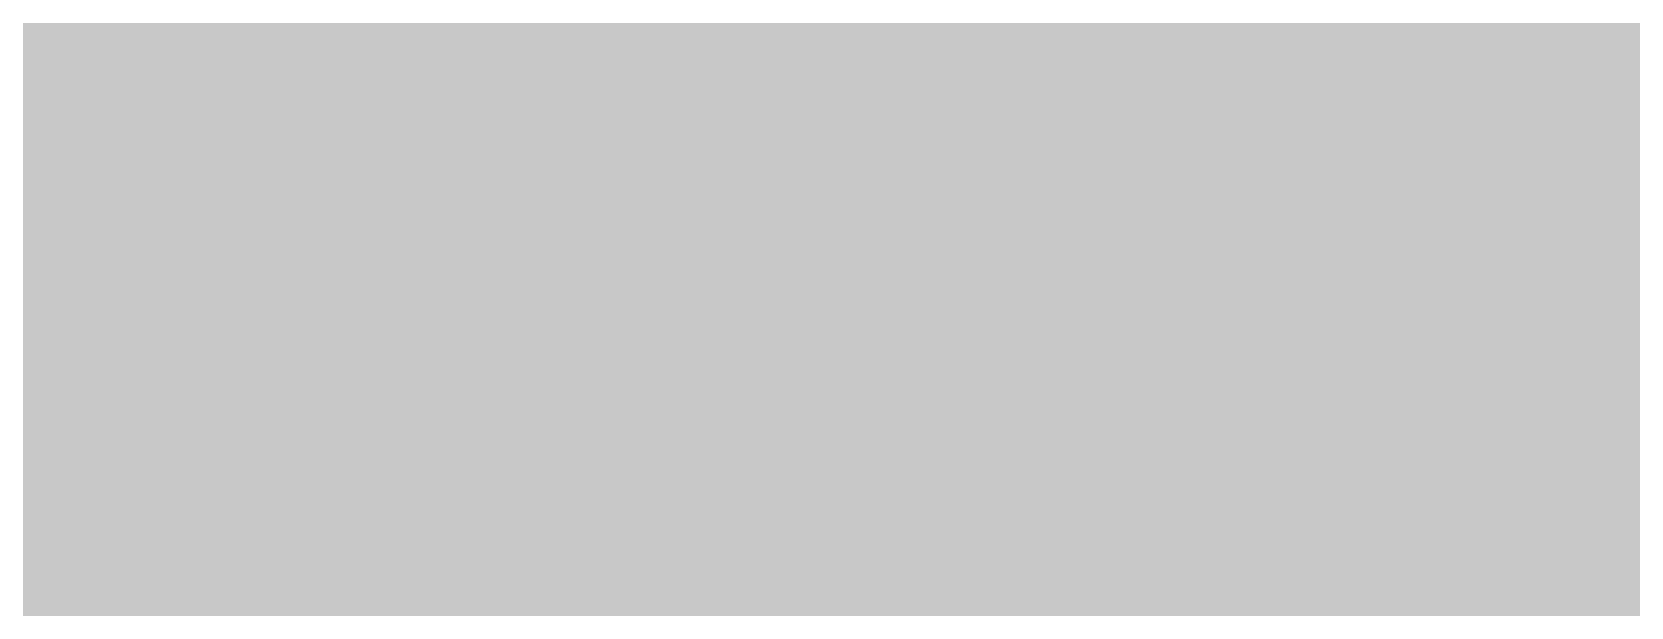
# Model space of a CAD drawing. Header units: inches. Extents: x 0 to 841, y 0 to 594.
# Drawn here: x 287.347 to 288.461, y 334.821 to 335.222 of the extents above; entities that cross this region are included whole.
import ezdxf

# ---------------------------------------------------------------- set-up
doc = ezdxf.new("R2010")
doc.units = ezdxf.units.IN
doc.layers.add('Sheet', color=255, linetype='Continuous')

msp = doc.modelspace()

# ---------------------------------------------------------------- linework, layer by layer
at = {"layer": 'Sheet'}
for points in [[(287.5161, 339.9981, 0.7493, 0.7493, 0), (287.5161, 334.9897, 0.7493, 0.7493, 0)], [(287.5161, 339.9981, 0.2997, 0.2997, 0), (287.5161, 334.9897, 0.2997, 0.2997, 0)], [(287.8417, 335.3827, 0.2997, 0.2997, 0), (287.853, 335.3715, 0.2997, 0.2997, 0), (287.8754, 335.349, 0.2997, 0.2997, 0), (287.8866, 335.3378, 0.2997, 0.2997, 0), (287.9091, 335.3153, 0.2997, 0.2997, 0), (287.9203, 335.2929, 0.2997, 0.2997, 0), (287.9316, 335.2816, 0.2997, 0.2997, 0), (287.954, 335.2592, 0.2997, 0.2997, 0), (287.9652, 335.2367, 0.2997, 0.2997, 0), (287.9765, 335.2143, 0.2997, 0.2997, 0), (287.9765, 335.1918, 0.2997, 0.2997, 0), (287.9877, 335.1694, 0.2997, 0.2997, 0), (287.9989, 335.1469, 0.2997, 0.2997, 0), (288.0102, 335.1132, 0.2997, 0.2997, 0), (288.0102, 335.0907, 0.2997, 0.2997, 0), (288.0102, 335.0683, 0.2997, 0.2997, 0), (288.0214, 335.0458, 0.2997, 0.2997, 0), (288.0214, 335.0121, 0.2997, 0.2997, 0), (288.0214, 334.9897, 0.2997, 0.2997, 0)], [(287.8417, 335.3827, 0.2997, 0.2997, 0), (287.853, 335.3715, 0.2997, 0.2997, 0), (287.8754, 335.349, 0.2997, 0.2997, 0), (287.8866, 335.3378, 0.2997, 0.2997, 0), (287.9091, 335.3153, 0.2997, 0.2997, 0), (287.9203, 335.2929, 0.2997, 0.2997, 0), (287.9316, 335.2816, 0.2997, 0.2997, 0), (287.954, 335.2592, 0.2997, 0.2997, 0), (287.9652, 335.2367, 0.2997, 0.2997, 0), (287.9765, 335.2143, 0.2997, 0.2997, 0), (287.9765, 335.1918, 0.2997, 0.2997, 0), (287.9877, 335.1694, 0.2997, 0.2997, 0), (287.9989, 335.1469, 0.2997, 0.2997, 0), (288.0102, 335.1132, 0.2997, 0.2997, 0), (288.0102, 335.0907, 0.2997, 0.2997, 0), (288.0102, 335.0683, 0.2997, 0.2997, 0), (288.0214, 335.0458, 0.2997, 0.2997, 0), (288.0214, 335.0121, 0.2997, 0.2997, 0), (288.0214, 334.9897, 0.2997, 0.2997, 0)], [(287.8417, 335.3827, 0.2997, 0.2997, 0), (287.853, 335.3715, 0.2997, 0.2997, 0), (287.8754, 335.349, 0.2997, 0.2997, 0), (287.8866, 335.3378, 0.2997, 0.2997, 0), (287.9091, 335.3153, 0.2997, 0.2997, 0), (287.9203, 335.2929, 0.2997, 0.2997, 0), (287.9316, 335.2816, 0.2997, 0.2997, 0), (287.954, 335.2592, 0.2997, 0.2997, 0), (287.9652, 335.2367, 0.2997, 0.2997, 0), (287.9765, 335.2143, 0.2997, 0.2997, 0), (287.9765, 335.1918, 0.2997, 0.2997, 0), (287.9877, 335.1694, 0.2997, 0.2997, 0), (287.9989, 335.1469, 0.2997, 0.2997, 0), (288.0102, 335.1132, 0.2997, 0.2997, 0), (288.0102, 335.0907, 0.2997, 0.2997, 0), (288.0102, 335.0683, 0.2997, 0.2997, 0), (288.0214, 335.0458, 0.2997, 0.2997, 0), (288.0214, 335.0121, 0.2997, 0.2997, 0), (288.0214, 334.9897, 0.2997, 0.2997, 0)], [(288.1674, 335.3827, 0.2997, 0.2997, 0), (288.1898, 335.3603, 0.2997, 0.2997, 0), (288.2011, 335.3266, 0.2997, 0.2997, 0), (288.2235, 335.2929, 0.2997, 0.2997, 0), (288.2347, 335.2592, 0.2997, 0.2997, 0), (288.246, 335.2143, 0.2997, 0.2997, 0), (288.2572, 335.1806, 0.2997, 0.2997, 0), (288.2684, 335.1469, 0.2997, 0.2997, 0), (288.2684, 335.102, 0.2997, 0.2997, 0), (288.2797, 335.0683, 0.2997, 0.2997, 0), (288.2797, 335.0346, 0.2997, 0.2997, 0), (288.2797, 334.9897, 0.2997, 0.2997, 0)], [(288.1674, 335.3827, 0.2997, 0.2997, 0), (288.1898, 335.3603, 0.2997, 0.2997, 0), (288.2011, 335.3266, 0.2997, 0.2997, 0), (288.2235, 335.2929, 0.2997, 0.2997, 0), (288.2347, 335.2592, 0.2997, 0.2997, 0), (288.246, 335.2143, 0.2997, 0.2997, 0), (288.2572, 335.1806, 0.2997, 0.2997, 0), (288.2684, 335.1469, 0.2997, 0.2997, 0), (288.2684, 335.102, 0.2997, 0.2997, 0), (288.2797, 335.0683, 0.2997, 0.2997, 0), (288.2797, 335.0346, 0.2997, 0.2997, 0), (288.2797, 334.9897, 0.2997, 0.2997, 0)], [(288.1674, 335.3827, 0.2997, 0.2997, 0), (288.1898, 335.3603, 0.2997, 0.2997, 0), (288.2011, 335.3266, 0.2997, 0.2997, 0), (288.2235, 335.2929, 0.2997, 0.2997, 0), (288.2347, 335.2592, 0.2997, 0.2997, 0), (288.246, 335.2143, 0.2997, 0.2997, 0), (288.2572, 335.1806, 0.2997, 0.2997, 0), (288.2684, 335.1469, 0.2997, 0.2997, 0), (288.2684, 335.102, 0.2997, 0.2997, 0), (288.2797, 335.0683, 0.2997, 0.2997, 0), (288.2797, 335.0346, 0.2997, 0.2997, 0), (288.2797, 334.9897, 0.2997, 0.2997, 0)], [(288.1674, 335.3827, 0.2997, 0.2997, 0), (288.1898, 335.3603, 0.2997, 0.2997, 0), (288.2011, 335.3266, 0.2997, 0.2997, 0), (288.2235, 335.2929, 0.2997, 0.2997, 0), (288.2347, 335.2592, 0.2997, 0.2997, 0), (288.246, 335.2143, 0.2997, 0.2997, 0), (288.2572, 335.1806, 0.2997, 0.2997, 0), (288.2684, 335.1469, 0.2997, 0.2997, 0), (288.2684, 335.102, 0.2997, 0.2997, 0), (288.2797, 335.0683, 0.2997, 0.2997, 0), (288.2797, 335.0346, 0.2997, 0.2997, 0), (288.2797, 334.9897, 0.2997, 0.2997, 0)], [(265.0134, 334.9897, 0.7493, 0.7493, 0), (270.0102, 334.9897, 0.7493, 0.7493, 0), (287.5161, 334.9897, 0.7493, 0.7493, 0)], [(350.0049, 334.9897, 0.7493, 0.7493, 0), (287.5161, 334.9897, 0.7493, 0.7493, 0)], [(288.2235, 335.2929, 0.0991, 0.0991, 0), (288.2347, 335.2592, 0.0991, 0.0991, 0), (288.246, 335.2143, 0.0991, 0.0991, 0), (288.2572, 335.1806, 0.0991, 0.0991, 0), (288.2684, 335.1469, 0.0991, 0.0991, 0), (288.2684, 335.102, 0.0991, 0.0991, 0), (288.2797, 335.0683, 0.0991, 0.0991, 0), (288.2797, 335.0346, 0.0991, 0.0991, 0), (288.2797, 334.9897, 0.0991, 0.0991, 0)], [(288.2235, 335.2929, 0.0991, 0.0991, 0), (288.2347, 335.2592, 0.0991, 0.0991, 0), (288.246, 335.2143, 0.0991, 0.0991, 0), (288.2572, 335.1806, 0.0991, 0.0991, 0), (288.2684, 335.1469, 0.0991, 0.0991, 0), (288.2684, 335.102, 0.0991, 0.0991, 0), (288.2797, 335.0683, 0.0991, 0.0991, 0), (288.2797, 335.0346, 0.0991, 0.0991, 0), (288.2797, 334.9897, 0.0991, 0.0991, 0)], [(288.2235, 335.2929, 0.0991, 0.0991, 0), (288.2347, 335.2592, 0.0991, 0.0991, 0), (288.246, 335.2143, 0.0991, 0.0991, 0), (288.2572, 335.1806, 0.0991, 0.0991, 0), (288.2684, 335.1469, 0.0991, 0.0991, 0), (288.2684, 335.102, 0.0991, 0.0991, 0), (288.2797, 335.0683, 0.0991, 0.0991, 0), (288.2797, 335.0346, 0.0991, 0.0991, 0), (288.2797, 334.9897, 0.0991, 0.0991, 0)], [(288.2235, 335.2929, 0.0991, 0.0991, 0), (288.2347, 335.2592, 0.0991, 0.0991, 0), (288.246, 335.2143, 0.0991, 0.0991, 0), (288.2572, 335.1806, 0.0991, 0.0991, 0), (288.2684, 335.1469, 0.0991, 0.0991, 0), (288.2684, 335.102, 0.0991, 0.0991, 0), (288.2797, 335.0683, 0.0991, 0.0991, 0), (288.2797, 335.0346, 0.0991, 0.0991, 0), (288.2797, 334.9897, 0.0991, 0.0991, 0)], [(287.9316, 335.2816, 0.0991, 0.0991, 0), (287.954, 335.2592, 0.0991, 0.0991, 0), (287.9652, 335.2367, 0.0991, 0.0991, 0), (287.9765, 335.2143, 0.0991, 0.0991, 0), (287.9765, 335.1918, 0.0991, 0.0991, 0), (287.9877, 335.1694, 0.0991, 0.0991, 0), (287.9989, 335.1469, 0.0991, 0.0991, 0), (288.0102, 335.1132, 0.0991, 0.0991, 0), (288.0102, 335.0907, 0.0991, 0.0991, 0), (288.0102, 335.0683, 0.0991, 0.0991, 0), (288.0214, 335.0458, 0.0991, 0.0991, 0), (288.0214, 335.0121, 0.0991, 0.0991, 0), (288.0214, 334.9897, 0.0991, 0.0991, 0)], [(287.9316, 335.2816, 0.0991, 0.0991, 0), (287.954, 335.2592, 0.0991, 0.0991, 0), (287.9652, 335.2367, 0.0991, 0.0991, 0), (287.9765, 335.2143, 0.0991, 0.0991, 0), (287.9765, 335.1918, 0.0991, 0.0991, 0), (287.9877, 335.1694, 0.0991, 0.0991, 0), (287.9989, 335.1469, 0.0991, 0.0991, 0), (288.0102, 335.1132, 0.0991, 0.0991, 0), (288.0102, 335.0907, 0.0991, 0.0991, 0), (288.0102, 335.0683, 0.0991, 0.0991, 0), (288.0214, 335.0458, 0.0991, 0.0991, 0), (288.0214, 335.0121, 0.0991, 0.0991, 0), (288.0214, 334.9897, 0.0991, 0.0991, 0)], [(287.9316, 335.2816, 0.0991, 0.0991, 0), (287.954, 335.2592, 0.0991, 0.0991, 0), (287.9652, 335.2367, 0.0991, 0.0991, 0), (287.9765, 335.2143, 0.0991, 0.0991, 0), (287.9765, 335.1918, 0.0991, 0.0991, 0), (287.9877, 335.1694, 0.0991, 0.0991, 0), (287.9989, 335.1469, 0.0991, 0.0991, 0), (288.0102, 335.1132, 0.0991, 0.0991, 0), (288.0102, 335.0907, 0.0991, 0.0991, 0), (288.0102, 335.0683, 0.0991, 0.0991, 0), (288.0214, 335.0458, 0.0991, 0.0991, 0), (288.0214, 335.0121, 0.0991, 0.0991, 0), (288.0214, 334.9897, 0.0991, 0.0991, 0)], [(288.0214, 334.9897, 0.2997, 0.2997, 0), (288.0214, 334.9672, 0.2997, 0.2997, 0), (288.0214, 334.9335, 0.2997, 0.2997, 0), (288.0102, 334.9111, 0.2997, 0.2997, 0), (288.0102, 334.8886, 0.2997, 0.2997, 0), (288.0102, 334.8662, 0.2997, 0.2997, 0), (287.9989, 334.8437, 0.2997, 0.2997, 0), (287.9877, 334.81, 0.2997, 0.2997, 0), (287.9765, 334.7875, 0.2997, 0.2997, 0), (287.9765, 334.7651, 0.2997, 0.2997, 0), (287.9652, 334.7426, 0.2997, 0.2997, 0), (287.954, 334.7314, 0.2997, 0.2997, 0), (287.9316, 334.7089, 0.2997, 0.2997, 0), (287.9203, 334.6865, 0.2997, 0.2997, 0), (287.9091, 334.664, 0.2997, 0.2997, 0)], [(288.0214, 334.9897, 0.2997, 0.2997, 0), (288.0214, 334.9672, 0.2997, 0.2997, 0), (288.0214, 334.9335, 0.2997, 0.2997, 0), (288.0102, 334.9111, 0.2997, 0.2997, 0), (288.0102, 334.8886, 0.2997, 0.2997, 0), (288.0102, 334.8662, 0.2997, 0.2997, 0), (287.9989, 334.8437, 0.2997, 0.2997, 0), (287.9877, 334.81, 0.2997, 0.2997, 0), (287.9765, 334.7875, 0.2997, 0.2997, 0), (287.9765, 334.7651, 0.2997, 0.2997, 0), (287.9652, 334.7426, 0.2997, 0.2997, 0), (287.954, 334.7314, 0.2997, 0.2997, 0), (287.9316, 334.7089, 0.2997, 0.2997, 0), (287.9203, 334.6865, 0.2997, 0.2997, 0), (287.9091, 334.664, 0.2997, 0.2997, 0)], [(288.0214, 334.9897, 0.2997, 0.2997, 0), (288.0214, 334.9672, 0.2997, 0.2997, 0), (288.0214, 334.9335, 0.2997, 0.2997, 0), (288.0102, 334.9111, 0.2997, 0.2997, 0), (288.0102, 334.8886, 0.2997, 0.2997, 0), (288.0102, 334.8662, 0.2997, 0.2997, 0), (287.9989, 334.8437, 0.2997, 0.2997, 0), (287.9877, 334.81, 0.2997, 0.2997, 0), (287.9765, 334.7875, 0.2997, 0.2997, 0), (287.9765, 334.7651, 0.2997, 0.2997, 0), (287.9652, 334.7426, 0.2997, 0.2997, 0), (287.954, 334.7314, 0.2997, 0.2997, 0), (287.9316, 334.7089, 0.2997, 0.2997, 0), (287.9203, 334.6865, 0.2997, 0.2997, 0), (287.9091, 334.664, 0.2997, 0.2997, 0)], [(288.0214, 334.9897, 0.2997, 0.2997, 0), (288.0214, 334.9897, 0.2997, 0.2997, 0), (288.0214, 334.9897, 0.2997, 0.2997, 0), (288.0214, 334.9897, 0.2997, 0.2997, 0), (288.0214, 334.9897, 0.2997, 0.2997, 0), (288.0214, 334.9897, 0.2997, 0.2997, 0), (288.0214, 334.9897, 0.2997, 0.2997, 0), (288.0214, 334.9897, 0.2997, 0.2997, 0), (288.0214, 334.9897, 0.2997, 0.2997, 0), (288.0214, 334.9897, 0.2997, 0.2997, 0), (288.0214, 334.9897, 0.2997, 0.2997, 0), (288.0214, 334.9897, 0.2997, 0.2997, 0), (288.0214, 334.9897, 0.2997, 0.2997, 0), (288.0214, 334.9897, 0.2997, 0.2997, 0), (288.0214, 334.9897, 0.2997, 0.2997, 0), (288.0214, 334.9897, 0.2997, 0.2997, 0), (288.0214, 334.9897, 0.2997, 0.2997, 0), (288.0214, 334.9897, 0.2997, 0.2997, 0), (288.0214, 334.9897, 0.2997, 0.2997, 0), (288.0214, 334.9897, 0.2997, 0.2997, 0), (288.0214, 334.9897, 0.2997, 0.2997, 0), (288.0214, 334.9897, 0.2997, 0.2997, 0), (288.0214, 334.9897, 0.2997, 0.2997, 0), (288.0214, 334.9897, 0.2997, 0.2997, 0), (288.0214, 334.9897, 0.2997, 0.2997, 0), (288.0214, 334.9897, 0.2997, 0.2997, 0), (288.0214, 334.9897, 0.2997, 0.2997, 0), (288.0214, 334.9897, 0.2997, 0.2997, 0), (288.0214, 334.9897, 0.2997, 0.2997, 0), (288.0214, 334.9897, 0.2997, 0.2997, 0), (288.0214, 334.9897, 0.2997, 0.2997, 0), (288.0214, 334.9897, 0.2997, 0.2997, 0), (288.0214, 334.9897, 0.2997, 0.2997, 0)], [(288.0214, 334.9897, 0.2997, 0.2997, 0), (288.0214, 334.9897, 0.2997, 0.2997, 0)], [(288.0214, 334.9897, 0.2997, 0.2997, 0), (288.0214, 334.9897, 0.2997, 0.2997, 0), (288.0214, 334.9897, 0.2997, 0.2997, 0), (288.0214, 334.9897, 0.2997, 0.2997, 0), (288.0214, 334.9897, 0.2997, 0.2997, 0), (288.0214, 334.9897, 0.2997, 0.2997, 0), (288.0214, 334.9897, 0.2997, 0.2997, 0), (288.0214, 334.9897, 0.2997, 0.2997, 0), (288.0214, 334.9897, 0.2997, 0.2997, 0), (288.0214, 334.9897, 0.2997, 0.2997, 0), (288.0214, 334.9897, 0.2997, 0.2997, 0), (288.0214, 334.9897, 0.2997, 0.2997, 0), (288.0214, 334.9897, 0.2997, 0.2997, 0), (288.0214, 334.9897, 0.2997, 0.2997, 0), (288.0214, 334.9897, 0.2997, 0.2997, 0), (288.0214, 334.9897, 0.2997, 0.2997, 0), (288.0214, 334.9897, 0.2997, 0.2997, 0), (288.0214, 334.9897, 0.2997, 0.2997, 0), (288.0214, 334.9897, 0.2997, 0.2997, 0), (288.0214, 334.9897, 0.2997, 0.2997, 0), (288.0214, 334.9897, 0.2997, 0.2997, 0), (288.0214, 334.9897, 0.2997, 0.2997, 0), (288.0214, 334.9897, 0.2997, 0.2997, 0), (288.0214, 334.9897, 0.2997, 0.2997, 0), (288.0214, 334.9897, 0.2997, 0.2997, 0), (288.0214, 334.9897, 0.2997, 0.2997, 0), (288.0214, 334.9897, 0.2997, 0.2997, 0), (288.0214, 334.9897, 0.2997, 0.2997, 0), (288.0214, 334.9897, 0.2997, 0.2997, 0), (288.0214, 334.9897, 0.2997, 0.2997, 0), (288.0214, 334.9897, 0.2997, 0.2997, 0), (288.0214, 334.9897, 0.2997, 0.2997, 0), (288.0214, 334.9897, 0.2997, 0.2997, 0)], [(288.0214, 334.9897, 0.2997, 0.2997, 0), (288.0214, 334.9897, 0.2997, 0.2997, 0)], [(288.0214, 334.9897, 0.2997, 0.2997, 0), (288.0214, 334.9897, 0.2997, 0.2997, 0), (288.0214, 334.9897, 0.2997, 0.2997, 0), (288.0214, 334.9897, 0.2997, 0.2997, 0), (288.0214, 334.9897, 0.2997, 0.2997, 0), (288.0214, 334.9897, 0.2997, 0.2997, 0), (288.0214, 334.9897, 0.2997, 0.2997, 0), (288.0214, 334.9897, 0.2997, 0.2997, 0), (288.0214, 334.9897, 0.2997, 0.2997, 0), (288.0214, 334.9897, 0.2997, 0.2997, 0), (288.0214, 334.9897, 0.2997, 0.2997, 0), (288.0214, 334.9897, 0.2997, 0.2997, 0), (288.0214, 334.9897, 0.2997, 0.2997, 0), (288.0214, 334.9897, 0.2997, 0.2997, 0), (288.0214, 334.9897, 0.2997, 0.2997, 0), (288.0214, 334.9897, 0.2997, 0.2997, 0), (288.0214, 334.9897, 0.2997, 0.2997, 0), (288.0214, 334.9897, 0.2997, 0.2997, 0), (288.0214, 334.9897, 0.2997, 0.2997, 0), (288.0214, 334.9897, 0.2997, 0.2997, 0), (288.0214, 334.9897, 0.2997, 0.2997, 0), (288.0214, 334.9897, 0.2997, 0.2997, 0), (288.0214, 334.9897, 0.2997, 0.2997, 0), (288.0214, 334.9897, 0.2997, 0.2997, 0), (288.0214, 334.9897, 0.2997, 0.2997, 0), (288.0214, 334.9897, 0.2997, 0.2997, 0), (288.0214, 334.9897, 0.2997, 0.2997, 0), (288.0214, 334.9897, 0.2997, 0.2997, 0), (288.0214, 334.9897, 0.2997, 0.2997, 0), (288.0214, 334.9897, 0.2997, 0.2997, 0), (288.0214, 334.9897, 0.2997, 0.2997, 0), (288.0214, 334.9897, 0.2997, 0.2997, 0), (288.0214, 334.9897, 0.2997, 0.2997, 0)], [(288.0214, 334.9897, 0.2997, 0.2997, 0), (288.0214, 334.9897, 0.2997, 0.2997, 0)], [(288.2797, 334.9897, 0.2997, 0.2997, 0), (288.2797, 334.956, 0.2997, 0.2997, 0), (288.2797, 334.9111, 0.2997, 0.2997, 0), (288.2684, 334.8774, 0.2997, 0.2997, 0), (288.2684, 334.8325, 0.2997, 0.2997, 0), (288.2572, 334.7988, 0.2997, 0.2997, 0), (288.246, 334.7651, 0.2997, 0.2997, 0), (288.2347, 334.7314, 0.2997, 0.2997, 0), (288.2235, 334.6977, 0.2997, 0.2997, 0), (288.2011, 334.664, 0.2997, 0.2997, 0)], [(288.2797, 334.9897, 0.2997, 0.2997, 0), (288.2797, 334.956, 0.2997, 0.2997, 0), (288.2797, 334.9111, 0.2997, 0.2997, 0), (288.2684, 334.8774, 0.2997, 0.2997, 0), (288.2684, 334.8325, 0.2997, 0.2997, 0), (288.2572, 334.7988, 0.2997, 0.2997, 0), (288.246, 334.7651, 0.2997, 0.2997, 0), (288.2347, 334.7314, 0.2997, 0.2997, 0), (288.2235, 334.6977, 0.2997, 0.2997, 0), (288.2011, 334.664, 0.2997, 0.2997, 0)], [(288.2797, 334.9897, 0.2997, 0.2997, 0), (288.2797, 334.956, 0.2997, 0.2997, 0), (288.2797, 334.9111, 0.2997, 0.2997, 0), (288.2684, 334.8774, 0.2997, 0.2997, 0), (288.2684, 334.8325, 0.2997, 0.2997, 0), (288.2572, 334.7988, 0.2997, 0.2997, 0), (288.246, 334.7651, 0.2997, 0.2997, 0), (288.2347, 334.7314, 0.2997, 0.2997, 0), (288.2235, 334.6977, 0.2997, 0.2997, 0), (288.2011, 334.664, 0.2997, 0.2997, 0)], [(288.2797, 334.9897, 0.2997, 0.2997, 0), (288.2797, 334.956, 0.2997, 0.2997, 0), (288.2797, 334.9111, 0.2997, 0.2997, 0), (288.2684, 334.8774, 0.2997, 0.2997, 0), (288.2684, 334.8325, 0.2997, 0.2997, 0), (288.2572, 334.7988, 0.2997, 0.2997, 0), (288.246, 334.7651, 0.2997, 0.2997, 0), (288.2347, 334.7314, 0.2997, 0.2997, 0), (288.2235, 334.6977, 0.2997, 0.2997, 0), (288.2011, 334.664, 0.2997, 0.2997, 0)], [(288.2797, 334.9897, 0.2997, 0.2997, 0), (288.2797, 334.9897, 0.2997, 0.2997, 0), (288.2797, 334.9897, 0.2997, 0.2997, 0), (288.2797, 334.9897, 0.2997, 0.2997, 0), (288.2797, 334.9897, 0.2997, 0.2997, 0), (288.2797, 334.9897, 0.2997, 0.2997, 0), (288.2797, 334.9897, 0.2997, 0.2997, 0), (288.2797, 334.9897, 0.2997, 0.2997, 0), (288.2797, 334.9897, 0.2997, 0.2997, 0), (288.2797, 334.9897, 0.2997, 0.2997, 0), (288.2797, 334.9897, 0.2997, 0.2997, 0), (288.2797, 334.9897, 0.2997, 0.2997, 0), (288.2797, 334.9897, 0.2997, 0.2997, 0), (288.2797, 334.9897, 0.2997, 0.2997, 0), (288.2797, 334.9897, 0.2997, 0.2997, 0), (288.2797, 334.9897, 0.2997, 0.2997, 0), (288.2797, 334.9897, 0.2997, 0.2997, 0), (288.2797, 334.9897, 0.2997, 0.2997, 0), (288.2797, 334.9897, 0.2997, 0.2997, 0), (288.2797, 334.9897, 0.2997, 0.2997, 0), (288.2797, 334.9897, 0.2997, 0.2997, 0), (288.2797, 334.9897, 0.2997, 0.2997, 0), (288.2797, 334.9897, 0.2997, 0.2997, 0), (288.2797, 334.9897, 0.2997, 0.2997, 0), (288.2797, 334.9897, 0.2997, 0.2997, 0), (288.2797, 334.9897, 0.2997, 0.2997, 0), (288.2797, 334.9897, 0.2997, 0.2997, 0), (288.2797, 334.9897, 0.2997, 0.2997, 0), (288.2797, 334.9897, 0.2997, 0.2997, 0), (288.2797, 334.9897, 0.2997, 0.2997, 0), (288.2797, 334.9897, 0.2997, 0.2997, 0), (288.2797, 334.9897, 0.2997, 0.2997, 0), (288.2797, 334.9897, 0.2997, 0.2997, 0)], [(288.2797, 334.9897, 0.2997, 0.2997, 0), (288.2797, 334.9897, 0.2997, 0.2997, 0)], [(288.2797, 334.9897, 0.2997, 0.2997, 0), (288.2797, 334.9897, 0.2997, 0.2997, 0), (288.2797, 334.9897, 0.2997, 0.2997, 0), (288.2797, 334.9897, 0.2997, 0.2997, 0), (288.2797, 334.9897, 0.2997, 0.2997, 0), (288.2797, 334.9897, 0.2997, 0.2997, 0), (288.2797, 334.9897, 0.2997, 0.2997, 0), (288.2797, 334.9897, 0.2997, 0.2997, 0), (288.2797, 334.9897, 0.2997, 0.2997, 0), (288.2797, 334.9897, 0.2997, 0.2997, 0), (288.2797, 334.9897, 0.2997, 0.2997, 0), (288.2797, 334.9897, 0.2997, 0.2997, 0), (288.2797, 334.9897, 0.2997, 0.2997, 0), (288.2797, 334.9897, 0.2997, 0.2997, 0), (288.2797, 334.9897, 0.2997, 0.2997, 0), (288.2797, 334.9897, 0.2997, 0.2997, 0), (288.2797, 334.9897, 0.2997, 0.2997, 0), (288.2797, 334.9897, 0.2997, 0.2997, 0), (288.2797, 334.9897, 0.2997, 0.2997, 0), (288.2797, 334.9897, 0.2997, 0.2997, 0), (288.2797, 334.9897, 0.2997, 0.2997, 0), (288.2797, 334.9897, 0.2997, 0.2997, 0), (288.2797, 334.9897, 0.2997, 0.2997, 0), (288.2797, 334.9897, 0.2997, 0.2997, 0), (288.2797, 334.9897, 0.2997, 0.2997, 0), (288.2797, 334.9897, 0.2997, 0.2997, 0), (288.2797, 334.9897, 0.2997, 0.2997, 0), (288.2797, 334.9897, 0.2997, 0.2997, 0), (288.2797, 334.9897, 0.2997, 0.2997, 0), (288.2797, 334.9897, 0.2997, 0.2997, 0), (288.2797, 334.9897, 0.2997, 0.2997, 0), (288.2797, 334.9897, 0.2997, 0.2997, 0), (288.2797, 334.9897, 0.2997, 0.2997, 0)], [(288.2797, 334.9897, 0.2997, 0.2997, 0), (288.2797, 334.9897, 0.2997, 0.2997, 0)], [(288.2797, 334.9897, 0.2997, 0.2997, 0), (288.2797, 334.9897, 0.2997, 0.2997, 0), (288.2797, 334.9897, 0.2997, 0.2997, 0), (288.2797, 334.9897, 0.2997, 0.2997, 0), (288.2797, 334.9897, 0.2997, 0.2997, 0), (288.2797, 334.9897, 0.2997, 0.2997, 0), (288.2797, 334.9897, 0.2997, 0.2997, 0), (288.2797, 334.9897, 0.2997, 0.2997, 0), (288.2797, 334.9897, 0.2997, 0.2997, 0), (288.2797, 334.9897, 0.2997, 0.2997, 0), (288.2797, 334.9897, 0.2997, 0.2997, 0), (288.2797, 334.9897, 0.2997, 0.2997, 0), (288.2797, 334.9897, 0.2997, 0.2997, 0), (288.2797, 334.9897, 0.2997, 0.2997, 0), (288.2797, 334.9897, 0.2997, 0.2997, 0), (288.2797, 334.9897, 0.2997, 0.2997, 0), (288.2797, 334.9897, 0.2997, 0.2997, 0), (288.2797, 334.9897, 0.2997, 0.2997, 0), (288.2797, 334.9897, 0.2997, 0.2997, 0), (288.2797, 334.9897, 0.2997, 0.2997, 0), (288.2797, 334.9897, 0.2997, 0.2997, 0), (288.2797, 334.9897, 0.2997, 0.2997, 0), (288.2797, 334.9897, 0.2997, 0.2997, 0), (288.2797, 334.9897, 0.2997, 0.2997, 0), (288.2797, 334.9897, 0.2997, 0.2997, 0), (288.2797, 334.9897, 0.2997, 0.2997, 0), (288.2797, 334.9897, 0.2997, 0.2997, 0), (288.2797, 334.9897, 0.2997, 0.2997, 0), (288.2797, 334.9897, 0.2997, 0.2997, 0), (288.2797, 334.9897, 0.2997, 0.2997, 0), (288.2797, 334.9897, 0.2997, 0.2997, 0), (288.2797, 334.9897, 0.2997, 0.2997, 0), (288.2797, 334.9897, 0.2997, 0.2997, 0)], [(288.2797, 334.9897, 0.2997, 0.2997, 0), (288.2797, 334.9897, 0.2997, 0.2997, 0)], [(288.2797, 334.9897, 0.2997, 0.2997, 0), (288.2797, 334.9897, 0.2997, 0.2997, 0), (288.2797, 334.9897, 0.2997, 0.2997, 0), (288.2797, 334.9897, 0.2997, 0.2997, 0), (288.2797, 334.9897, 0.2997, 0.2997, 0), (288.2797, 334.9897, 0.2997, 0.2997, 0), (288.2797, 334.9897, 0.2997, 0.2997, 0), (288.2797, 334.9897, 0.2997, 0.2997, 0), (288.2797, 334.9897, 0.2997, 0.2997, 0), (288.2797, 334.9897, 0.2997, 0.2997, 0), (288.2797, 334.9897, 0.2997, 0.2997, 0), (288.2797, 334.9897, 0.2997, 0.2997, 0), (288.2797, 334.9897, 0.2997, 0.2997, 0), (288.2797, 334.9897, 0.2997, 0.2997, 0), (288.2797, 334.9897, 0.2997, 0.2997, 0), (288.2797, 334.9897, 0.2997, 0.2997, 0), (288.2797, 334.9897, 0.2997, 0.2997, 0), (288.2797, 334.9897, 0.2997, 0.2997, 0), (288.2797, 334.9897, 0.2997, 0.2997, 0), (288.2797, 334.9897, 0.2997, 0.2997, 0), (288.2797, 334.9897, 0.2997, 0.2997, 0), (288.2797, 334.9897, 0.2997, 0.2997, 0), (288.2797, 334.9897, 0.2997, 0.2997, 0), (288.2797, 334.9897, 0.2997, 0.2997, 0), (288.2797, 334.9897, 0.2997, 0.2997, 0), (288.2797, 334.9897, 0.2997, 0.2997, 0), (288.2797, 334.9897, 0.2997, 0.2997, 0), (288.2797, 334.9897, 0.2997, 0.2997, 0), (288.2797, 334.9897, 0.2997, 0.2997, 0), (288.2797, 334.9897, 0.2997, 0.2997, 0), (288.2797, 334.9897, 0.2997, 0.2997, 0), (288.2797, 334.9897, 0.2997, 0.2997, 0), (288.2797, 334.9897, 0.2997, 0.2997, 0)], [(288.2797, 334.9897, 0.2997, 0.2997, 0), (288.2797, 334.9897, 0.2997, 0.2997, 0)], [(288.0214, 334.9897, 0.0991, 0.0991, 0), (288.0214, 334.9672, 0.0991, 0.0991, 0), (288.0214, 334.9335, 0.0991, 0.0991, 0), (288.0102, 334.9111, 0.0991, 0.0991, 0), (288.0102, 334.8886, 0.0991, 0.0991, 0), (288.0102, 334.8662, 0.0991, 0.0991, 0), (287.9989, 334.8437, 0.0991, 0.0991, 0), (287.9877, 334.81, 0.0991, 0.0991, 0), (287.9765, 334.7875, 0.0991, 0.0991, 0), (287.9765, 334.7651, 0.0991, 0.0991, 0)], [(288.0214, 334.9897, 0.0991, 0.0991, 0), (288.0214, 334.9672, 0.0991, 0.0991, 0), (288.0214, 334.9335, 0.0991, 0.0991, 0), (288.0102, 334.9111, 0.0991, 0.0991, 0), (288.0102, 334.8886, 0.0991, 0.0991, 0), (288.0102, 334.8662, 0.0991, 0.0991, 0), (287.9989, 334.8437, 0.0991, 0.0991, 0), (287.9877, 334.81, 0.0991, 0.0991, 0), (287.9765, 334.7875, 0.0991, 0.0991, 0), (287.9765, 334.7651, 0.0991, 0.0991, 0)], [(288.0214, 334.9897, 0.0991, 0.0991, 0), (288.0214, 334.9672, 0.0991, 0.0991, 0), (288.0214, 334.9335, 0.0991, 0.0991, 0), (288.0102, 334.9111, 0.0991, 0.0991, 0), (288.0102, 334.8886, 0.0991, 0.0991, 0), (288.0102, 334.8662, 0.0991, 0.0991, 0), (287.9989, 334.8437, 0.0991, 0.0991, 0), (287.9877, 334.81, 0.0991, 0.0991, 0), (287.9765, 334.7875, 0.0991, 0.0991, 0), (287.9765, 334.7651, 0.0991, 0.0991, 0)], [(288.0214, 334.9897, 0.0991, 0.0991, 0), (288.0214, 334.9897, 0.0991, 0.0991, 0), (288.0214, 334.9897, 0.0991, 0.0991, 0), (288.0214, 334.9897, 0.0991, 0.0991, 0), (288.0214, 334.9897, 0.0991, 0.0991, 0), (288.0214, 334.9897, 0.0991, 0.0991, 0), (288.0214, 334.9897, 0.0991, 0.0991, 0), (288.0214, 334.9897, 0.0991, 0.0991, 0), (288.0214, 334.9897, 0.0991, 0.0991, 0), (288.0214, 334.9897, 0.0991, 0.0991, 0), (288.0214, 334.9897, 0.0991, 0.0991, 0), (288.0214, 334.9897, 0.0991, 0.0991, 0), (288.0214, 334.9897, 0.0991, 0.0991, 0), (288.0214, 334.9897, 0.0991, 0.0991, 0), (288.0214, 334.9897, 0.0991, 0.0991, 0), (288.0214, 334.9897, 0.0991, 0.0991, 0), (288.0214, 334.9897, 0.0991, 0.0991, 0), (288.0214, 334.9897, 0.0991, 0.0991, 0), (288.0214, 334.9897, 0.0991, 0.0991, 0), (288.0214, 334.9897, 0.0991, 0.0991, 0), (288.0214, 334.9897, 0.0991, 0.0991, 0), (288.0214, 334.9897, 0.0991, 0.0991, 0), (288.0214, 334.9897, 0.0991, 0.0991, 0), (288.0214, 334.9897, 0.0991, 0.0991, 0), (288.0214, 334.9897, 0.0991, 0.0991, 0), (288.0214, 334.9897, 0.0991, 0.0991, 0), (288.0214, 334.9897, 0.0991, 0.0991, 0), (288.0214, 334.9897, 0.0991, 0.0991, 0), (288.0214, 334.9897, 0.0991, 0.0991, 0), (288.0214, 334.9897, 0.0991, 0.0991, 0), (288.0214, 334.9897, 0.0991, 0.0991, 0), (288.0214, 334.9897, 0.0991, 0.0991, 0), (288.0214, 334.9897, 0.0991, 0.0991, 0)], [(288.0214, 334.9897, 0.0991, 0.0991, 0), (288.0214, 334.9897, 0.0991, 0.0991, 0)], [(288.0214, 334.9897, 0.0991, 0.0991, 0), (288.0214, 334.9897, 0.0991, 0.0991, 0), (288.0214, 334.9897, 0.0991, 0.0991, 0), (288.0214, 334.9897, 0.0991, 0.0991, 0), (288.0214, 334.9897, 0.0991, 0.0991, 0), (288.0214, 334.9897, 0.0991, 0.0991, 0), (288.0214, 334.9897, 0.0991, 0.0991, 0), (288.0214, 334.9897, 0.0991, 0.0991, 0), (288.0214, 334.9897, 0.0991, 0.0991, 0), (288.0214, 334.9897, 0.0991, 0.0991, 0), (288.0214, 334.9897, 0.0991, 0.0991, 0), (288.0214, 334.9897, 0.0991, 0.0991, 0), (288.0214, 334.9897, 0.0991, 0.0991, 0), (288.0214, 334.9897, 0.0991, 0.0991, 0), (288.0214, 334.9897, 0.0991, 0.0991, 0), (288.0214, 334.9897, 0.0991, 0.0991, 0), (288.0214, 334.9897, 0.0991, 0.0991, 0), (288.0214, 334.9897, 0.0991, 0.0991, 0), (288.0214, 334.9897, 0.0991, 0.0991, 0), (288.0214, 334.9897, 0.0991, 0.0991, 0), (288.0214, 334.9897, 0.0991, 0.0991, 0), (288.0214, 334.9897, 0.0991, 0.0991, 0), (288.0214, 334.9897, 0.0991, 0.0991, 0), (288.0214, 334.9897, 0.0991, 0.0991, 0), (288.0214, 334.9897, 0.0991, 0.0991, 0), (288.0214, 334.9897, 0.0991, 0.0991, 0), (288.0214, 334.9897, 0.0991, 0.0991, 0), (288.0214, 334.9897, 0.0991, 0.0991, 0), (288.0214, 334.9897, 0.0991, 0.0991, 0), (288.0214, 334.9897, 0.0991, 0.0991, 0), (288.0214, 334.9897, 0.0991, 0.0991, 0), (288.0214, 334.9897, 0.0991, 0.0991, 0), (288.0214, 334.9897, 0.0991, 0.0991, 0)], [(288.0214, 334.9897, 0.0991, 0.0991, 0), (288.0214, 334.9897, 0.0991, 0.0991, 0)], [(288.0214, 334.9897, 0.0991, 0.0991, 0), (288.0214, 334.9897, 0.0991, 0.0991, 0), (288.0214, 334.9897, 0.0991, 0.0991, 0), (288.0214, 334.9897, 0.0991, 0.0991, 0), (288.0214, 334.9897, 0.0991, 0.0991, 0), (288.0214, 334.9897, 0.0991, 0.0991, 0), (288.0214, 334.9897, 0.0991, 0.0991, 0), (288.0214, 334.9897, 0.0991, 0.0991, 0), (288.0214, 334.9897, 0.0991, 0.0991, 0), (288.0214, 334.9897, 0.0991, 0.0991, 0), (288.0214, 334.9897, 0.0991, 0.0991, 0), (288.0214, 334.9897, 0.0991, 0.0991, 0), (288.0214, 334.9897, 0.0991, 0.0991, 0), (288.0214, 334.9897, 0.0991, 0.0991, 0), (288.0214, 334.9897, 0.0991, 0.0991, 0), (288.0214, 334.9897, 0.0991, 0.0991, 0), (288.0214, 334.9897, 0.0991, 0.0991, 0), (288.0214, 334.9897, 0.0991, 0.0991, 0), (288.0214, 334.9897, 0.0991, 0.0991, 0), (288.0214, 334.9897, 0.0991, 0.0991, 0), (288.0214, 334.9897, 0.0991, 0.0991, 0), (288.0214, 334.9897, 0.0991, 0.0991, 0), (288.0214, 334.9897, 0.0991, 0.0991, 0), (288.0214, 334.9897, 0.0991, 0.0991, 0), (288.0214, 334.9897, 0.0991, 0.0991, 0), (288.0214, 334.9897, 0.0991, 0.0991, 0), (288.0214, 334.9897, 0.0991, 0.0991, 0), (288.0214, 334.9897, 0.0991, 0.0991, 0), (288.0214, 334.9897, 0.0991, 0.0991, 0), (288.0214, 334.9897, 0.0991, 0.0991, 0), (288.0214, 334.9897, 0.0991, 0.0991, 0), (288.0214, 334.9897, 0.0991, 0.0991, 0), (288.0214, 334.9897, 0.0991, 0.0991, 0)], [(288.0214, 334.9897, 0.0991, 0.0991, 0), (288.0214, 334.9897, 0.0991, 0.0991, 0)], [(288.2797, 334.9897, 0.0991, 0.0991, 0), (288.2797, 334.956, 0.0991, 0.0991, 0), (288.2797, 334.9111, 0.0991, 0.0991, 0), (288.2684, 334.8774, 0.0991, 0.0991, 0), (288.2684, 334.8325, 0.0991, 0.0991, 0), (288.2572, 334.7988, 0.0991, 0.0991, 0), (288.246, 334.7651, 0.0991, 0.0991, 0)], [(288.2797, 334.9897, 0.0991, 0.0991, 0), (288.2797, 334.956, 0.0991, 0.0991, 0), (288.2797, 334.9111, 0.0991, 0.0991, 0), (288.2684, 334.8774, 0.0991, 0.0991, 0), (288.2684, 334.8325, 0.0991, 0.0991, 0), (288.2572, 334.7988, 0.0991, 0.0991, 0), (288.246, 334.7651, 0.0991, 0.0991, 0)], [(288.2797, 334.9897, 0.0991, 0.0991, 0), (288.2797, 334.956, 0.0991, 0.0991, 0), (288.2797, 334.9111, 0.0991, 0.0991, 0), (288.2684, 334.8774, 0.0991, 0.0991, 0), (288.2684, 334.8325, 0.0991, 0.0991, 0), (288.2572, 334.7988, 0.0991, 0.0991, 0), (288.246, 334.7651, 0.0991, 0.0991, 0)], [(288.2797, 334.9897, 0.0991, 0.0991, 0), (288.2797, 334.956, 0.0991, 0.0991, 0), (288.2797, 334.9111, 0.0991, 0.0991, 0), (288.2684, 334.8774, 0.0991, 0.0991, 0), (288.2684, 334.8325, 0.0991, 0.0991, 0), (288.2572, 334.7988, 0.0991, 0.0991, 0), (288.246, 334.7651, 0.0991, 0.0991, 0)], [(288.2797, 334.9897, 0.0991, 0.0991, 0), (288.2797, 334.9897, 0.0991, 0.0991, 0), (288.2797, 334.9897, 0.0991, 0.0991, 0), (288.2797, 334.9897, 0.0991, 0.0991, 0), (288.2797, 334.9897, 0.0991, 0.0991, 0), (288.2797, 334.9897, 0.0991, 0.0991, 0), (288.2797, 334.9897, 0.0991, 0.0991, 0), (288.2797, 334.9897, 0.0991, 0.0991, 0), (288.2797, 334.9897, 0.0991, 0.0991, 0), (288.2797, 334.9897, 0.0991, 0.0991, 0), (288.2797, 334.9897, 0.0991, 0.0991, 0), (288.2797, 334.9897, 0.0991, 0.0991, 0), (288.2797, 334.9897, 0.0991, 0.0991, 0), (288.2797, 334.9897, 0.0991, 0.0991, 0), (288.2797, 334.9897, 0.0991, 0.0991, 0), (288.2797, 334.9897, 0.0991, 0.0991, 0), (288.2797, 334.9897, 0.0991, 0.0991, 0), (288.2797, 334.9897, 0.0991, 0.0991, 0), (288.2797, 334.9897, 0.0991, 0.0991, 0), (288.2797, 334.9897, 0.0991, 0.0991, 0), (288.2797, 334.9897, 0.0991, 0.0991, 0), (288.2797, 334.9897, 0.0991, 0.0991, 0), (288.2797, 334.9897, 0.0991, 0.0991, 0), (288.2797, 334.9897, 0.0991, 0.0991, 0), (288.2797, 334.9897, 0.0991, 0.0991, 0), (288.2797, 334.9897, 0.0991, 0.0991, 0), (288.2797, 334.9897, 0.0991, 0.0991, 0), (288.2797, 334.9897, 0.0991, 0.0991, 0), (288.2797, 334.9897, 0.0991, 0.0991, 0), (288.2797, 334.9897, 0.0991, 0.0991, 0), (288.2797, 334.9897, 0.0991, 0.0991, 0), (288.2797, 334.9897, 0.0991, 0.0991, 0), (288.2797, 334.9897, 0.0991, 0.0991, 0)], [(288.2797, 334.9897, 0.0991, 0.0991, 0), (288.2797, 334.9897, 0.0991, 0.0991, 0)], [(288.2797, 334.9897, 0.0991, 0.0991, 0), (288.2797, 334.9897, 0.0991, 0.0991, 0), (288.2797, 334.9897, 0.0991, 0.0991, 0), (288.2797, 334.9897, 0.0991, 0.0991, 0), (288.2797, 334.9897, 0.0991, 0.0991, 0), (288.2797, 334.9897, 0.0991, 0.0991, 0), (288.2797, 334.9897, 0.0991, 0.0991, 0), (288.2797, 334.9897, 0.0991, 0.0991, 0), (288.2797, 334.9897, 0.0991, 0.0991, 0), (288.2797, 334.9897, 0.0991, 0.0991, 0), (288.2797, 334.9897, 0.0991, 0.0991, 0), (288.2797, 334.9897, 0.0991, 0.0991, 0), (288.2797, 334.9897, 0.0991, 0.0991, 0), (288.2797, 334.9897, 0.0991, 0.0991, 0), (288.2797, 334.9897, 0.0991, 0.0991, 0), (288.2797, 334.9897, 0.0991, 0.0991, 0), (288.2797, 334.9897, 0.0991, 0.0991, 0), (288.2797, 334.9897, 0.0991, 0.0991, 0), (288.2797, 334.9897, 0.0991, 0.0991, 0), (288.2797, 334.9897, 0.0991, 0.0991, 0), (288.2797, 334.9897, 0.0991, 0.0991, 0), (288.2797, 334.9897, 0.0991, 0.0991, 0), (288.2797, 334.9897, 0.0991, 0.0991, 0), (288.2797, 334.9897, 0.0991, 0.0991, 0), (288.2797, 334.9897, 0.0991, 0.0991, 0), (288.2797, 334.9897, 0.0991, 0.0991, 0), (288.2797, 334.9897, 0.0991, 0.0991, 0), (288.2797, 334.9897, 0.0991, 0.0991, 0), (288.2797, 334.9897, 0.0991, 0.0991, 0), (288.2797, 334.9897, 0.0991, 0.0991, 0), (288.2797, 334.9897, 0.0991, 0.0991, 0), (288.2797, 334.9897, 0.0991, 0.0991, 0), (288.2797, 334.9897, 0.0991, 0.0991, 0)], [(288.2797, 334.9897, 0.0991, 0.0991, 0), (288.2797, 334.9897, 0.0991, 0.0991, 0)], [(288.2797, 334.9897, 0.0991, 0.0991, 0), (288.2797, 334.9897, 0.0991, 0.0991, 0), (288.2797, 334.9897, 0.0991, 0.0991, 0), (288.2797, 334.9897, 0.0991, 0.0991, 0), (288.2797, 334.9897, 0.0991, 0.0991, 0), (288.2797, 334.9897, 0.0991, 0.0991, 0), (288.2797, 334.9897, 0.0991, 0.0991, 0), (288.2797, 334.9897, 0.0991, 0.0991, 0), (288.2797, 334.9897, 0.0991, 0.0991, 0), (288.2797, 334.9897, 0.0991, 0.0991, 0), (288.2797, 334.9897, 0.0991, 0.0991, 0), (288.2797, 334.9897, 0.0991, 0.0991, 0), (288.2797, 334.9897, 0.0991, 0.0991, 0), (288.2797, 334.9897, 0.0991, 0.0991, 0), (288.2797, 334.9897, 0.0991, 0.0991, 0), (288.2797, 334.9897, 0.0991, 0.0991, 0), (288.2797, 334.9897, 0.0991, 0.0991, 0), (288.2797, 334.9897, 0.0991, 0.0991, 0), (288.2797, 334.9897, 0.0991, 0.0991, 0), (288.2797, 334.9897, 0.0991, 0.0991, 0), (288.2797, 334.9897, 0.0991, 0.0991, 0), (288.2797, 334.9897, 0.0991, 0.0991, 0), (288.2797, 334.9897, 0.0991, 0.0991, 0), (288.2797, 334.9897, 0.0991, 0.0991, 0), (288.2797, 334.9897, 0.0991, 0.0991, 0), (288.2797, 334.9897, 0.0991, 0.0991, 0), (288.2797, 334.9897, 0.0991, 0.0991, 0), (288.2797, 334.9897, 0.0991, 0.0991, 0), (288.2797, 334.9897, 0.0991, 0.0991, 0), (288.2797, 334.9897, 0.0991, 0.0991, 0), (288.2797, 334.9897, 0.0991, 0.0991, 0), (288.2797, 334.9897, 0.0991, 0.0991, 0), (288.2797, 334.9897, 0.0991, 0.0991, 0)], [(288.2797, 334.9897, 0.0991, 0.0991, 0), (288.2797, 334.9897, 0.0991, 0.0991, 0)], [(288.2797, 334.9897, 0.0991, 0.0991, 0), (288.2797, 334.9897, 0.0991, 0.0991, 0), (288.2797, 334.9897, 0.0991, 0.0991, 0), (288.2797, 334.9897, 0.0991, 0.0991, 0), (288.2797, 334.9897, 0.0991, 0.0991, 0), (288.2797, 334.9897, 0.0991, 0.0991, 0), (288.2797, 334.9897, 0.0991, 0.0991, 0), (288.2797, 334.9897, 0.0991, 0.0991, 0), (288.2797, 334.9897, 0.0991, 0.0991, 0), (288.2797, 334.9897, 0.0991, 0.0991, 0), (288.2797, 334.9897, 0.0991, 0.0991, 0), (288.2797, 334.9897, 0.0991, 0.0991, 0), (288.2797, 334.9897, 0.0991, 0.0991, 0), (288.2797, 334.9897, 0.0991, 0.0991, 0), (288.2797, 334.9897, 0.0991, 0.0991, 0), (288.2797, 334.9897, 0.0991, 0.0991, 0), (288.2797, 334.9897, 0.0991, 0.0991, 0), (288.2797, 334.9897, 0.0991, 0.0991, 0), (288.2797, 334.9897, 0.0991, 0.0991, 0), (288.2797, 334.9897, 0.0991, 0.0991, 0), (288.2797, 334.9897, 0.0991, 0.0991, 0), (288.2797, 334.9897, 0.0991, 0.0991, 0), (288.2797, 334.9897, 0.0991, 0.0991, 0), (288.2797, 334.9897, 0.0991, 0.0991, 0), (288.2797, 334.9897, 0.0991, 0.0991, 0), (288.2797, 334.9897, 0.0991, 0.0991, 0), (288.2797, 334.9897, 0.0991, 0.0991, 0), (288.2797, 334.9897, 0.0991, 0.0991, 0), (288.2797, 334.9897, 0.0991, 0.0991, 0), (288.2797, 334.9897, 0.0991, 0.0991, 0), (288.2797, 334.9897, 0.0991, 0.0991, 0), (288.2797, 334.9897, 0.0991, 0.0991, 0), (288.2797, 334.9897, 0.0991, 0.0991, 0)], [(288.2797, 334.9897, 0.0991, 0.0991, 0), (288.2797, 334.9897, 0.0991, 0.0991, 0)]]:
    msp.add_lwpolyline(points, format="xyseb", dxfattribs=at)
msp.add_lwpolyline([(287.246, 335, 0.508, 0.508, 1), (287.754, 335, 0.508, 0.508, 1)], format="xyseb", close=True, dxfattribs=at)

doc.saveas('drawing.dxf')
